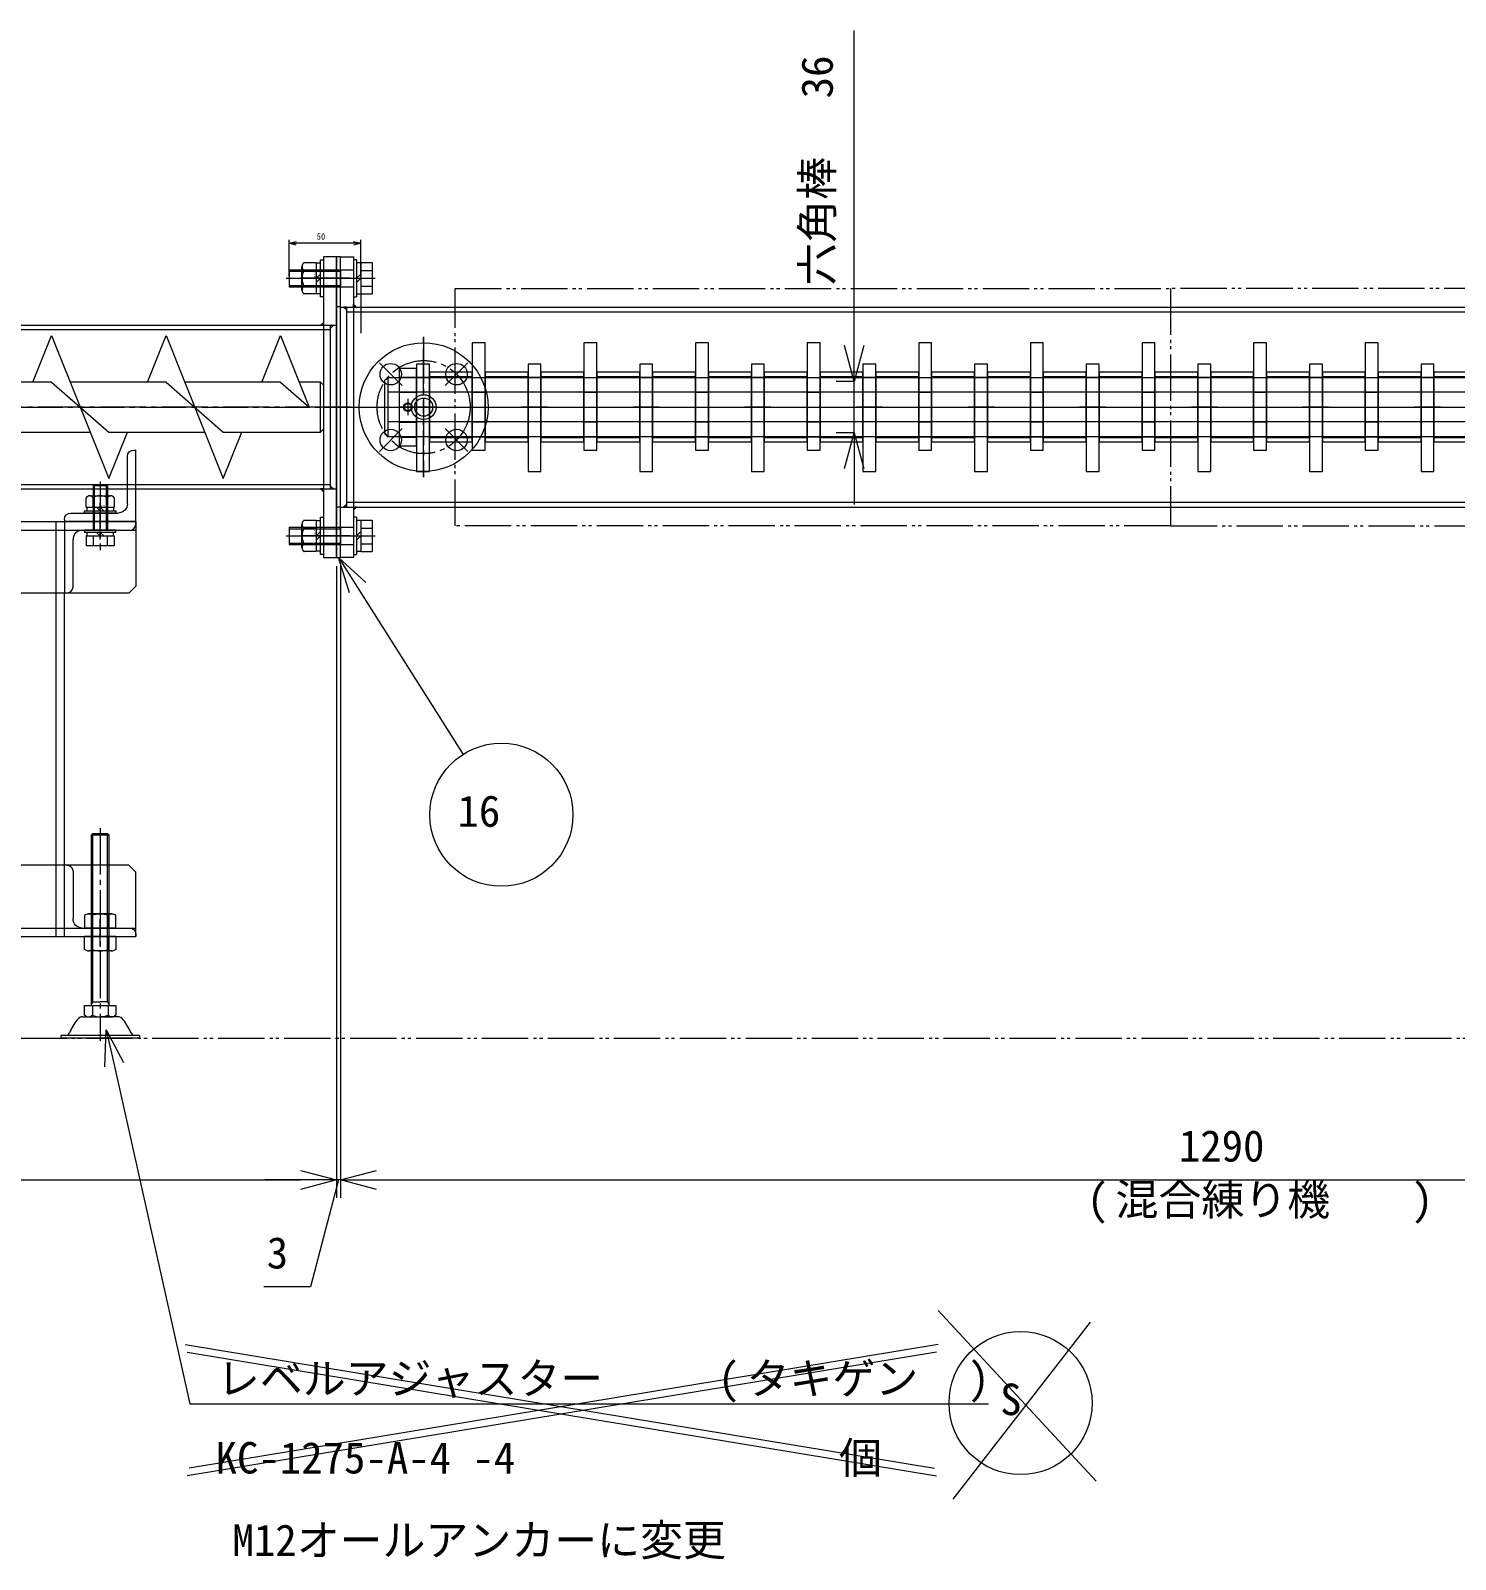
# Model space of a CAD drawing. Units: millimetres at full size. Extents: x -19442 to 19442, y -5866 to 5866.
# Drawn here: x 6816 to 7812, y -1102 to -34 of the extents above; entities that cross this region are included whole.
import ezdxf
from ezdxf.enums import TextEntityAlignment as Align

# ---------------------------------------------------------------- set-up
doc = ezdxf.new("R2010")
doc.units = ezdxf.units.MM
doc.header["$LTSCALE"] = 3.6
doc.linetypes.add('CHAIN2', pattern=[12, 9, -1, 1, -1])
doc.linetypes.add('DOUBLE_CHAIN2', pattern=[12.8, 9, -1, 0.6, -0.6, 0.6, -1])
for name, color, linetype, lineweight in [('0-2_06_PHANTOM', 2, 'DOUBLE_CHAIN2', 9), ('0-3_04_HIDDEN', 7, 'Continuous', 9), ('0-4_05_CENTER', 2, 'CHAIN2', 9), ('0-5_08_DIM', 3, 'Continuous', 9), ('0-6_0', 2, 'Continuous', 9), ('0-7_10_DRAFT', 1, 'Continuous', 9), ('0-8_03_かくれ線', 5, 'Continuous', 9), ('0-9_04_中心線', 4, 'CHAIN2', 9)]:
    doc.layers.add(name, color=color, linetype=linetype, lineweight=lineweight)
doc.styles.add('ＭＳ ゴシック', font='')
doc.styles.add('ＭＳ Ｐゴシック', font='')
doc.styles.get('ＭＳ ゴシック').set_extended_font_data('MS Gothic')
doc.styles.get('ＭＳ Ｐゴシック').set_extended_font_data('MS PGothic')

# ---------------------------------------------------------------- blocks, each defined once
blk = doc.blocks.new('M12Nza_1_1_1')
at = {"layer": '0-2_06_PHANTOM', "color": 7}
for p, q in [((-10.95, 5), (-10.95, 13.533)), ((-8.213, 15), (8.212, 15)), ((-5.475, 5), (-5.475, 13.533)), ((5.475, 5), (5.475, 13.533)), ((10.95, 13.533), (10.95, 5)), ((10.95, 5), (-10.95, 5)), ((-10.75, 2), (-10.75, 5)), ((0, 2), (-3, 5)), ((0, 5), (3, 2)), ((10.75, 5), (10.75, 2))]:
    blk.add_line(p, q, dxfattribs=at)
at = {"layer": '0-2_06_PHANTOM', "color": 7, "linetype": 'CHAIN2'}
blk.add_line((0, 0), (0, 15), dxfattribs=at)
at = {"layer": '0-2_06_PHANTOM', "color": 7}
blk.add_lwpolyline([(-13, 2), (13, 2), (13, 0), (-13, 0)], close=True, dxfattribs=at)
for centre, radius, start, end in [((-8.213, 11.712), 3.288, 33.626, 146.374), ((0, 4.05), 10.95, 60, 120), ((8.212, 11.712), 3.288, 33.626, 146.374)]:
    blk.add_arc(centre, radius, start, end, dxfattribs=at)
at = {"layer": '0-7_10_DRAFT', "style": 'ＭＳ ゴシック', "width": 1.8}
blk.add_text('M12', height=1.1, dxfattribs=at).set_placement((0.31, 5.093), align=Align.BOTTOM_LEFT)
blk = doc.blocks.new('A$C7BDB3F22_1')
at = {"layer": '0-2_06_PHANTOM', "color": 7}
for p, q in [((-10.97, 13), (10.97, 13)), ((-10.97, 5), (-10.97, 13)), ((-5.485, 5), (-5.485, 13)), ((5.485, 5), (5.485, 13)), ((10.97, 5), (10.97, 13)), ((-13, 2), (13, 2)), ((-13, 2), (-13, 0)), ((-13, 0), (13, 0)), ((-10.97, 5), (10.97, 5)), ((-10.75, 5), (-10.75, 2)), ((0, 2), (-3, 5)), ((0, 5), (3, 2)), ((10.75, 2), (10.75, 5)), ((13, 0), (13, 2))]:
    blk.add_line(p, q, dxfattribs=at)
at = {"layer": '0-2_06_PHANTOM', "color": 7, "linetype": 'CHAIN2'}
blk.add_line((0, -47.067), (0, 15.081), dxfattribs=at)
at = {"layer": '0-2_06_PHANTOM', "color": 7, "linetype": 'Continuous'}
for p, q in [((-6, -45), (-6, 0)), ((6, -45), (6, 0)), ((-6, -9), (6, -9)), ((-5.053, -45), (-5.053, -9)), ((5.053, -45), (5.053, -9)), ((-6, -45), (6, -45))]:
    blk.add_line(p, q, dxfattribs=at)
at = {"layer": '0-7_10_DRAFT', "style": 'ＭＳ ゴシック', "width": 1.8}
blk.add_text('BT-M12x50L,SW,PW', height=0.2199, dxfattribs=at).set_placement((6.26, 12.658), align=Align.BOTTOM_LEFT)
blk = doc.blocks.new('A$C09CC36EC_1')
at = {"layer": '0-3_04_HIDDEN', "color": 3}
for p, q in [((0, 70), (3, 70)), ((0, -70), (3, -70))]:
    blk.add_line(p, q, dxfattribs=at)
at = {"layer": '0-4_05_CENTER'}
for p, q in [((-5.652, 90), (8.665, 90)), ((-5.652, -90), (8.665, -90))]:
    blk.add_line(p, q, dxfattribs=at)
at = {"layer": '0-6_0', "color": 3}
blk.add_lwpolyline([(0, 105), (3, 105), (3, -105), (0, -105)], close=True, dxfattribs=at)
at = {"layer": '0-7_10_DRAFT'}
blk.add_line((0, 0), (3, 0), dxfattribs=at)
blk = doc.blocks.new('A$C306330B1_1')
at = {"layer": '0-2_06_PHANTOM'}
for name, p, rotation in [('A$C7BDB3F22_1', (12, 90), 270), ('M12Nza_1_1_1', (-9, 90), 90), ('A$C7BDB3F22_1', (12, -90), 270), ('M12Nza_1_1_1', (-9, -90), 90)]:
    blk.add_blockref(name, p, dxfattribs=dict(at, rotation=rotation))
at = {"layer": '0-2_06_PHANTOM', "xscale": -1}
blk.add_blockref('A$C09CC36EC_1', (3, 0), dxfattribs=at)
blk = doc.blocks.new('A$C1A3C2C0C_1_1_1')
at = {"layer": '0-6_0', "color": 134}
for p, q in [((-9.815, 11), (9.815, 11)), ((-9.815, 4), (-9.815, 11)), ((-4.908, 4), (-4.908, 11)), ((4.907, 4), (4.907, 11)), ((9.815, 4), (9.815, 11)), ((-11, 1.5), (11, 1.5)), ((-11, 1.5), (-11, 0)), ((-11, 0), (11, 0)), ((9.815, 4), (-9.815, 4)), ((-9.25, 4), (-9.25, 1.5)), ((-5, -31), (-5, 0)), ((-4.188, -31), (-4.188, 0)), ((0, 1.5), (-2.5, 4)), ((0, 4), (2.5, 1.5)), ((4.188, -31), (4.188, 0)), ((5, -31), (5, 0)), ((9.25, 1.5), (9.25, 4)), ((11, 0), (11, 1.5)), ((-5, -31), (5, -31))]:
    blk.add_line(p, q, dxfattribs=at)
at = {"layer": '0-6_0', "color": 134, "linetype": 'CHAIN2'}
blk.add_line((0, -34), (0, 14), dxfattribs=at)
at = {"layer": '0-7_10_DRAFT', "style": 'ＭＳ ゴシック', "width": 1.8}
blk.add_text('BT-M10x35L,SW,PW', height=0.2199, dxfattribs=at).set_placement((5.1, 10.658), align=Align.BOTTOM_LEFT)
blk = doc.blocks.new('M10Nza_1_1_1')
at = {"layer": '0-6_0', "color": 134}
for p, q in [((-9.8, 4), (-9.8, 10.687)), ((-7.35, 12), (7.35, 12)), ((-4.9, 4), (-4.9, 10.687)), ((4.9, 10.687), (4.9, 4)), ((9.8, 10.687), (9.8, 4)), ((-9.8, 4), (9.8, 4)), ((-9.2, 1.5), (-9.2, 4)), ((0, 1.5), (-2.5, 4)), ((0, 4), (2.5, 1.5)), ((9.2, 4), (9.2, 1.5))]:
    blk.add_line(p, q, dxfattribs=at)
at = {"layer": '0-6_0', "color": 134, "linetype": 'CHAIN2'}
blk.add_line((0, 12), (0, 0), dxfattribs=at)
at = {"layer": '0-6_0', "color": 134}
blk.add_lwpolyline([(-11, 1.5), (11, 1.5), (11, 0), (-11, 0)], close=True, dxfattribs=at)
for centre, radius, start, end in [((-7.35, 9.058), 2.942, 33.626, 146.374), ((0, 2.2), 9.8, 60, 120), ((7.35, 9.058), 2.942, 33.626, 146.374)]:
    blk.add_arc(centre, radius, start, end, dxfattribs=at)
at = {"layer": '0-7_10_DRAFT', "style": 'ＭＳ ゴシック', "width": 1.8}
blk.add_text('M10', height=0.9164, dxfattribs=at).set_placement((0.256, 4.117), align=Align.BOTTOM_LEFT)
blk = doc.blocks.new('KK015066_54_5_1')
at = {"layer": '0-6_0', "color": 134}
for p, q in [((1.5, 50), (0, 50)), ((0, 0), (0, 50)), ((6, 12.5), (6, 45.5)), ((0, 0), (50, 0)), ((45.5, 6), (12.5, 6)), ((50, 1.5), (50, 0))]:
    blk.add_line(p, q, dxfattribs=at)
for centre, radius, start, end in [((1.5, 45.5), 4.5, 0, 90), ((12.5, 12.5), 6.5, 180, 270), ((45.5, 1.5), 4.5, 0, 90)]:
    blk.add_arc(centre, radius, start, end, dxfattribs=at)
blk = doc.blocks.new('A$C524B3920_1')
at = {"layer": '0-3_04_HIDDEN'}
for p, q in [((-631, 0), (-631, -290)), ((225, -50), (225, 0)), ((269, 0), (269, -290)), ((-675, -240), (-675, -290)), ((225, -240), (225, -290))]:
    blk.add_line(p, q, dxfattribs=at)
at = {"layer": '0-4_05_CENTER'}
for p, q in [((-600, -12.404), (-600, 6.43)), ((300, -12.404), (300, 6.43)), ((-760, -296.404), (-760, -277.57)), ((300, -296.404), (300, -277.57))]:
    blk.add_line(p, q, dxfattribs=at)
at = {"layer": '0-6_0', "color": 134}
for p, q in [((-675, -6), (325, -6)), ((-675, -45), (-675, -240)), ((-625, -240), (-625, -50)), ((225, -50), (225, -240)), ((275, -240), (275, -50)), ((-785, -284), (325, -284)), ((-675, -290), (-625, -290))]:
    blk.add_line(p, q, dxfattribs=at)
for points in [[(-675, 0), (325, 0), (325, -45), (320, -50), (-670, -50), (-675, -45)], [(-785, -290), (325, -290), (325, -245), (320, -240), (-780, -240), (-785, -245)]]:
    blk.add_lwpolyline(points, close=True, dxfattribs=at)
at = {"layer": '0-3_04_HIDDEN', "rotation": 270}
for p in [(-625, 0), (275, 0)]:
    blk.add_blockref('KK015066_54_5_1', p, dxfattribs=at)
at = {"layer": '0-3_04_HIDDEN', "xscale": -1, "rotation": 270}
for p in [(-625, -290), (275, -290)]:
    blk.add_blockref('KK015066_54_5_1', p, dxfattribs=at)
blk = doc.blocks.new('A$C2E193E39_1')
at = {"layer": '0-6_0'}
for p, q in [((11, 0), (-11, 0)), ((-5.5, 0), (-5.5, -8.9)), ((5.5, 0), (5.5, -8.9)), ((11, 0), (11, -8.9)), ((8.115, -10), (-8.115, -10)), ((11, -8.9), (9.943, -9.51))]:
    blk.add_line(p, q, dxfattribs=at)
blk.add_lwpolyline([(-9.943, -9.51), (-11, -8.9), (-11, 0)], dxfattribs=at)
for centre, radius, start, end in [((-8.115, -6.342), 3.658, 240, 315.63282), ((0, 4.3), 14.3, 247.38013, 292.61986), ((8.115, -6.342), 3.658, 224.36719, 300)]:
    blk.add_arc(centre, radius, start, end, dxfattribs=at)
blk = doc.blocks.new('KC-1275-A-4a_1')
at = {"layer": '0-4_05_CENTER'}
blk.add_line((0, 146.761), (0, -1.794), dxfattribs=at)
at = {"layer": '0-6_0'}
for p, q in [((-6, 142.052), (-5.053, 142.999)), ((-6, 25.499), (-6, 142.052)), ((-5.053, 25.499), (-5.053, 142.999)), ((-5.053, 142.999), (5.053, 142.999)), ((5.053, 25.499), (5.053, 142.999)), ((5.053, 142.999), (6, 142.052)), ((-11, 22.999), (11, 22.999)), ((-11, 16.099), (-11, 22.999)), ((-6, 23.499), (-6, 25.499)), ((-5.053, 25.499), (-6, 23.853)), ((-5.5, 22.999), (-5.5, 16.099)), ((-5.053, 25.499), (0, 25.499)), ((5.053, 25.499), (0, 25.499)), ((5.053, 25.499), (6, 23.853)), ((5.5, 22.999), (5.5, 16.099)), ((6, 25.499), (6, 23.499)), ((11, 22.999), (11, 16.099)), ((-12.075, 14.999), (0, 14.999)), ((-9.943, 15.489), (-11, 16.099)), ((-8.115, 14.999), (7.781, 15.014)), ((12.075, 14.999), (0, 14.999)), ((11, 16.099), (9.943, 15.489)), ((-27.5, 2), (-27.5, 0)), ((27.5, 2), (-27.5, 2)), ((27.5, 0), (-27.5, 0)), ((27.5, 2), (27.5, 0))]:
    blk.add_line(p, q, dxfattribs=at)
blk.add_lwpolyline([(-6, 142.052), (6, 142.052), (6, 25.499)], dxfattribs=at)
for centre, radius, start, end in [((-6.5, 23.499), 0.5, 270, 0), ((6.5, 23.499), 0.5, 180, 270), ((23.979, -16.929), 50, 143.2455, 155.56093), ((-12.075, 9.999), 5, 90, 143.2455), ((-8.115, 18.656), 3.658, 240, 315.63282), ((0, 29.299), 14.3, 247.38013, 292.61986), ((8.115, 18.656), 3.658, 224.36719, 300), ((12.075, 9.999), 5, 36.7545, 90), ((-23.979, -16.929), 50, 24.43907, 36.7545), ((-24.272, 4.999), 3, 270, 335.56093), ((24.272, 4.999), 3, 204.43907, 270)]:
    blk.add_arc(centre, radius, start, end, dxfattribs=at)
at = {"layer": '0-3_04_HIDDEN', "xscale": -1, "rotation": 180}
blk.add_blockref('A$C2E193E39_1', (0, 77), dxfattribs=at)
at = {"layer": '0-6_0'}
blk.add_blockref('A$C2E193E39_1', (0, 71), dxfattribs=at)
blk = doc.blocks.new('A$C741D14CE_1')
at = {"layer": '0-6_0', "rotation": 180}
blk.add_blockref('A$C1A3C2C0C_1_1_1', (300, -6), dxfattribs=at)
at = {"layer": '0-6_0'}
for name, p in [('M10Nza_1_1_1', (300, 6)), ('A$C524B3920_1', (0, 0)), ('KC-1275-A-4a_1', (300, -361))]:
    blk.add_blockref(name, p, dxfattribs=at)
blk = doc.blocks.new('A$C5B70685D_1')
at = {"layer": '0-6_0', "color": 134}
for p, q in [((1.5, 50), (0, 50)), ((0, 0), (0, 50)), ((6, 12.5), (6, 45.5)), ((0, 0), (50, 0)), ((45.5, 6), (12.5, 6)), ((50, 1.5), (50, 0))]:
    blk.add_line(p, q, dxfattribs=at)
for centre, radius, start, end in [((1.5, 45.5), 4.5, 0, 90), ((12.5, 12.5), 6.5, 180, 270), ((45.5, 1.5), 4.5, 0, 90)]:
    blk.add_arc(centre, radius, start, end, dxfattribs=at)
blk = doc.blocks.new('U1258')
at = {"layer": '0-9_04_中心線'}
for p, q in [((0, 9), (0, 48.5)), ((-48.5, 0), (-9, 0)), ((9, 0), (48.5, 0)), ((0, -48.5), (0, -9))]:
    blk.add_line(p, q, dxfattribs=at)
at = {"layer": '0-9_04_中心線', "linetype": 'Continuous'}
for p, q in [((-4.5, 0), (4.5, 0)), ((0, -4.5), (0, 4.5))]:
    blk.add_line(p, q, dxfattribs=at)
blk = doc.blocks.new('M6tz')
at = {"layer": '0-4_05_CENTER'}
for p, q in [((5.676, 0), (-5.676, 0)), ((0, -5.676), (0, 5.676))]:
    blk.add_line(p, q, dxfattribs=at)
at = {"layer": '0-6_0', "color": 134}
for radius in [3, 2.5]:
    blk.add_circle((0, 0), radius, dxfattribs=at)
blk = doc.blocks.new('AM_BALLOON1')
at = {"layer": '0-5_08_DIM'}
blk.add_circle((0, 0), 5, dxfattribs=at)
blk = doc.blocks.new('_Open30')
at = {"layer": '0-5_08_DIM', "color": 4}
blk.add_line((0, 0), (-1, 0), dxfattribs=at)
blk.add_lwpolyline([(-1, 0.26795), (0, 0), (-1, -0.26795)], dxfattribs=at)

msp = doc.modelspace()

# ---------------------------------------------------------------- linework, layer by layer
at = {"layer": '0-2_06_PHANTOM', "color": 7}
msp.add_line((3629.413, -737.869), (10066.554, -737.869), dxfattribs=at)
at = {"layer": '0-2_06_PHANTOM', "color": 4}
for points in [[(7112.74, -213.969), (7612.74, -213.969), (7612.74, -379.769), (7112.74, -379.769)], [(8112.74, -213.969), (7612.74, -213.969), (7612.74, -379.769), (8112.74, -379.769)]]:
    msp.add_lwpolyline(points, close=True, dxfattribs=at)
at = {"layer": '0-5_08_DIM'}
for p, q in [((7391.534, -253.869), (7391.534, -33.783)), ((7391.487, -278.869), (7379.034, -278.869)), ((7391.534, -314.869), (7391.534, -278.869)), ((7391.487, -314.869), (7379.034, -314.869)), ((7391.534, -339.869), (7391.534, -364.869)), ((7029.74, -408.119), (7029.74, -849.397)), ((7029.74, -408.119), (7029.74, -849.397)), ((7032.74, -408.119), (7032.74, -849.397)), ((7032.74, -408.119), (7032.74, -849.397)), ((7044.612, -422.992), (7118.392, -539.541)), ((5889.74, -836.897), (7004.74, -836.897)), ((7004.74, -836.897), (6979.74, -836.897)), ((7032.74, -836.897), (7029.74, -836.897)), ((7032.74, -836.897), (7029.74, -836.897)), ((7057.74, -836.897), (7082.74, -836.897)), ((7057.74, -836.897), (8297.74, -836.897))]:
    msp.add_line(p, q, dxfattribs=at)
at = {"layer": '0-5_08_DIM', "color": 2}
msp.add_line((6931.052, -993.204), (7485.527, -993.204), dxfattribs=at)
msp.add_lwpolyline([(6874.422, -756.325), (6927.452, -993.204), (6931.052, -993.204)], dxfattribs=at)
at = {"layer": '0-5_08_DIM'}
msp.add_lwpolyline([(7031.24, -836.897), (7011.645, -911.604), (6979.145, -911.604)], dxfattribs=at)
at = {"layer": '0-6_0', "color": 134}
for p, q in [((6996.74, -205.619), (6996.74, -179.891)), ((7046.74, -205.619), (7046.74, -179.891)), ((7041.74, -182.391), (7001.74, -182.391)), ((7046.74, -196.119), (7046.74, -245.208)), ((7010.74, -206.869), (7039.74, -206.869)), ((7041.74, -226.969), (8313.74, -226.969)), ((6329.74, -239.719), (7020.74, -239.719)), ((5945.74, -354.019), (6883.74, -354.019)), ((6886.74, -354.019), (6889.74, -354.019)), ((6889.74, -354.019), (7020.74, -354.019)), ((7041.74, -366.769), (8122.74, -366.769)), ((7450.375, -928.015), (7560.599, -1047.443)), ((7556.431, -936.347), (7460.551, -1059.941)), ((6924.168, -951.915), (7447.729, -1038.211)), ((7449.052, -957.204), (6925.491, -1043.499)), ((6925.491, -957.204), (7449.052, -1043.499)), ((7450.375, -951.915), (6926.814, -1038.211))]:
    msp.add_line(p, q, dxfattribs=at)
for points in [[(7020.74, -401.869), (7029.74, -401.869), (7029.74, -191.869), (7020.74, -191.869)], [(7041.74, -401.869), (7032.74, -401.869), (7032.74, -191.869), (7041.74, -191.869)]]:
    msp.add_lwpolyline(points, close=True, dxfattribs=at)
at = {"layer": '0-6_0', "color": 3}
for points in [[(7036.74, -228.969), (7036.74, -226.969), (7034.74, -226.969)], [(7043.74, -226.969), (7041.74, -226.969), (7041.74, -224.969)], [(7020.74, -239.719), (7018.74, -239.719), (7020.74, -237.719)], [(7025.74, -239.719), (7027.74, -239.719), (7025.74, -241.719)], [(7025.74, -354.019), (7027.74, -354.019), (7025.74, -352.019)], [(7020.74, -354.019), (7018.74, -354.019), (7020.74, -356.019)], [(7036.74, -364.769), (7036.74, -366.769), (7034.74, -366.769)], [(7043.74, -366.769), (7041.74, -366.769), (7041.74, -368.769)]]:
    msp.add_lwpolyline(points, close=True, dxfattribs=at)
at = {"layer": '0-6_0', "color": 134}
for centre, radius in [((7090.74, -296.869), 45), ((7067.759, -273.888), 7.5), ((7113.721, -273.888), 7.5), ((7090.74, -296.869), 8.65), ((7090.74, -296.869), 6.35), ((7067.759, -319.85), 7.5), ((7113.721, -319.85), 7.5)]:
    msp.add_circle(centre, radius, dxfattribs=at)
at = {"layer": '0-8_03_かくれ線'}
for p, q in [((7032.74, -226.969), (7041.74, -226.969)), ((7036.74, -226.969), (7041.74, -226.969)), ((7036.74, -230.369), (8322.74, -230.369)), ((6329.74, -242.719), (7025.74, -242.719)), ((7020.74, -239.719), (7029.74, -239.719)), ((7020.74, -239.719), (7025.74, -239.719)), ((7025.74, -354.019), (7025.74, -239.719)), ((7065.737, -276.084), (7065.737, -317.654)), ((7073.735, -275.969), (7085.735, -275.969)), ((7094.735, -276.084), (7085.735, -276.084)), ((7094.735, -275.569), (7124.735, -275.569)), ((7124.735, -276.084), (7133.735, -276.084)), ((7133.735, -275.569), (7163.735, -275.569)), ((7172.735, -276.084), (7163.735, -276.084)), ((7172.735, -275.569), (7202.735, -275.569)), ((7202.735, -276.084), (7211.735, -276.084)), ((7211.735, -275.569), (7241.735, -275.569)), ((7250.735, -276.084), (7241.735, -276.084)), ((7250.735, -275.569), (7280.735, -275.569)), ((7280.735, -276.084), (7289.735, -276.084)), ((7289.735, -275.569), (7319.735, -275.569)), ((7328.735, -276.084), (7319.735, -276.084)), ((7328.735, -275.569), (7358.735, -275.569)), ((7358.735, -276.084), (7367.735, -276.084)), ((7367.735, -275.569), (7397.735, -275.569)), ((7406.735, -276.084), (7397.735, -276.084)), ((7406.735, -275.569), (7436.735, -275.569)), ((7436.735, -276.084), (7445.735, -276.084)), ((7445.735, -275.569), (7475.735, -275.569)), ((7484.735, -276.084), (7475.735, -276.084)), ((7484.735, -275.569), (7514.735, -275.569)), ((7514.735, -276.084), (7523.735, -276.084)), ((7523.735, -275.569), (7553.735, -275.569)), ((7562.735, -276.084), (7553.735, -276.084)), ((7562.735, -275.569), (7592.735, -275.569)), ((7592.735, -276.084), (7601.735, -276.084)), ((7601.735, -275.569), (7631.735, -275.569)), ((7640.735, -276.084), (7631.735, -276.084)), ((7640.735, -275.569), (7670.735, -275.569)), ((7670.735, -276.084), (7679.735, -276.084)), ((7679.735, -275.569), (7709.735, -275.569)), ((7718.735, -276.084), (7709.735, -276.084)), ((7718.735, -275.569), (7748.735, -275.569)), ((7748.735, -276.084), (7757.735, -276.084)), ((7757.735, -275.569), (7787.735, -275.569)), ((7796.735, -276.084), (7787.735, -276.084)), ((7796.735, -275.569), (7826.735, -275.569)), ((6830.742, -279.369), (6763.742, -279.369)), ((6830.743, -279.369), (6870.743, -314.369)), ((6910.743, -279.369), (6843.743, -279.369)), ((6910.743, -279.369), (6950.743, -314.369)), ((6990.743, -279.369), (6923.743, -279.369)), ((6990.743, -279.369), (7010.743, -296.869)), ((7018.741, -279.369), (7003.743, -279.369)), ((7018.741, -314.369), (7018.741, -279.369)), ((7020.741, -281.369), (7018.741, -279.369)), ((7020.741, -281.369), (7020.741, -312.369)), ((8283.845, -286.477), (7065.737, -286.477)), ((7073.735, -286.419), (7085.735, -286.419)), ((7094.735, -286.477), (7085.735, -286.477)), ((7124.735, -286.477), (7133.735, -286.477)), ((7172.735, -286.477), (7163.735, -286.477)), ((7202.735, -286.477), (7211.735, -286.477)), ((7250.735, -286.477), (7241.735, -286.477)), ((7280.735, -286.477), (7289.735, -286.477)), ((7328.735, -286.477), (7319.735, -286.477)), ((7358.735, -286.477), (7367.735, -286.477)), ((7406.735, -286.477), (7397.735, -286.477)), ((7436.735, -286.477), (7445.735, -286.477)), ((7484.735, -286.477), (7475.735, -286.477)), ((7514.735, -286.477), (7523.735, -286.477)), ((7562.735, -286.477), (7553.735, -286.477)), ((7592.735, -286.477), (7601.735, -286.477)), ((7640.735, -286.477), (7631.735, -286.477)), ((7670.735, -286.477), (7679.735, -286.477)), ((7718.735, -286.477), (7709.735, -286.477)), ((7748.735, -286.477), (7757.735, -286.477)), ((7796.735, -286.477), (7787.735, -286.477)), ((7071.085, -296.869), (7088.385, -296.869)), ((7099.318, -296.869), (7081.152, -296.869)), ((7090.252, -296.869), (7129.254, -296.869)), ((7120.152, -296.869), (7138.318, -296.869)), ((7124.735, -296.869), (7133.735, -296.869)), ((7129.252, -296.869), (7168.254, -296.869)), ((7177.318, -296.869), (7159.152, -296.869)), ((7168.252, -296.869), (7207.254, -296.869)), ((7198.152, -296.869), (7216.318, -296.869)), ((7202.735, -296.869), (7211.735, -296.869)), ((7207.252, -296.869), (7246.254, -296.869)), ((7255.318, -296.869), (7237.152, -296.869)), ((7246.252, -296.869), (7285.254, -296.869)), ((7276.152, -296.869), (7294.318, -296.869)), ((7280.735, -296.869), (7289.735, -296.869)), ((7285.252, -296.869), (7324.254, -296.869)), ((7333.318, -296.869), (7315.152, -296.869)), ((7324.252, -296.869), (7363.254, -296.869)), ((7354.152, -296.869), (7372.318, -296.869)), ((7358.735, -296.869), (7367.735, -296.869)), ((7363.252, -296.869), (7402.254, -296.869)), ((7411.318, -296.869), (7393.152, -296.869)), ((7402.252, -296.869), (7441.254, -296.869)), ((7432.152, -296.869), (7450.318, -296.869)), ((7436.735, -296.869), (7445.735, -296.869)), ((7441.252, -296.869), (7480.254, -296.869)), ((7489.318, -296.869), (7471.152, -296.869)), ((7480.252, -296.869), (7519.254, -296.869)), ((7510.152, -296.869), (7528.318, -296.869)), ((7514.735, -296.869), (7523.735, -296.869)), ((7519.252, -296.869), (7558.254, -296.869)), ((7567.318, -296.869), (7549.152, -296.869)), ((7558.252, -296.869), (7597.254, -296.869)), ((7588.152, -296.869), (7606.318, -296.869)), ((7592.735, -296.869), (7601.735, -296.869)), ((7597.252, -296.869), (7636.254, -296.869)), ((7645.318, -296.869), (7627.152, -296.869)), ((7636.252, -296.869), (7675.254, -296.869)), ((7666.152, -296.869), (7684.318, -296.869)), ((7670.735, -296.869), (7679.735, -296.869)), ((7675.252, -296.869), (7714.254, -296.869)), ((7723.318, -296.869), (7705.152, -296.869)), ((7714.252, -296.869), (7753.254, -296.869)), ((7744.152, -296.869), (7762.318, -296.869)), ((7748.735, -296.869), (7757.735, -296.869)), ((7753.252, -296.869), (7792.254, -296.869)), ((7801.318, -296.869), (7783.152, -296.869)), ((7792.252, -296.869), (7831.254, -296.869)), ((8263.061, -307.261), (7065.737, -307.261)), ((7073.735, -307.319), (7085.735, -307.319)), ((7094.735, -307.261), (7085.735, -307.261)), ((7124.735, -307.261), (7133.735, -307.261)), ((7172.735, -307.261), (7163.735, -307.261)), ((7202.735, -307.261), (7211.735, -307.261)), ((7250.735, -307.261), (7241.735, -307.261)), ((7280.735, -307.261), (7289.735, -307.261)), ((7328.735, -307.261), (7319.735, -307.261)), ((7358.735, -307.261), (7367.735, -307.261)), ((7406.735, -307.261), (7397.735, -307.261)), ((7436.735, -307.261), (7445.735, -307.261)), ((7484.735, -307.261), (7475.735, -307.261)), ((7514.735, -307.261), (7523.735, -307.261)), ((7562.735, -307.261), (7553.735, -307.261)), ((7592.735, -307.261), (7601.735, -307.261)), ((7640.735, -307.261), (7631.735, -307.261)), ((7670.735, -307.261), (7679.735, -307.261)), ((7718.735, -307.261), (7709.735, -307.261)), ((7748.735, -307.261), (7757.735, -307.261)), ((7796.735, -307.261), (7787.735, -307.261)), ((6790.743, -314.369), (6857.743, -314.369)), ((6870.743, -346.869), (6883.743, -314.369)), ((6870.743, -314.369), (6937.743, -314.369)), ((6950.743, -314.369), (7018.741, -314.369)), ((7020.741, -312.369), (7018.741, -314.369)), ((7073.735, -317.769), (7085.735, -317.769)), ((7094.735, -317.654), (7085.735, -317.654)), ((7094.735, -318.169), (7124.735, -318.169)), ((7124.735, -317.654), (7133.735, -317.654)), ((7133.735, -318.169), (7163.735, -318.169)), ((7172.735, -317.654), (7163.735, -317.654)), ((7172.735, -318.169), (7202.735, -318.169)), ((7202.735, -317.654), (7211.735, -317.654)), ((7211.735, -318.169), (7241.735, -318.169)), ((7250.735, -317.654), (7241.735, -317.654)), ((7250.735, -318.169), (7280.735, -318.169)), ((7280.735, -317.654), (7289.735, -317.654)), ((7289.735, -318.169), (7319.735, -318.169)), ((7328.735, -317.654), (7319.735, -317.654)), ((7328.735, -318.169), (7358.735, -318.169)), ((7358.735, -317.654), (7367.735, -317.654)), ((7367.735, -318.169), (7397.735, -318.169)), ((7406.735, -317.654), (7397.735, -317.654)), ((7406.735, -318.169), (7436.735, -318.169)), ((7436.735, -317.654), (7445.735, -317.654)), ((7445.735, -318.169), (7475.735, -318.169)), ((7484.735, -317.654), (7475.735, -317.654)), ((7484.735, -318.169), (7514.735, -318.169)), ((7514.735, -317.654), (7523.735, -317.654)), ((7523.735, -318.169), (7553.735, -318.169)), ((7562.735, -317.654), (7553.735, -317.654)), ((7562.735, -318.169), (7592.735, -318.169)), ((7592.735, -317.654), (7601.735, -317.654)), ((7601.735, -318.169), (7631.735, -318.169)), ((7640.735, -317.654), (7631.735, -317.654)), ((7640.735, -318.169), (7670.735, -318.169)), ((7670.735, -317.654), (7679.735, -317.654)), ((7679.735, -318.169), (7709.735, -318.169)), ((7718.735, -317.654), (7709.735, -317.654)), ((7718.735, -318.169), (7748.735, -318.169)), ((7748.735, -317.654), (7757.735, -317.654)), ((7757.735, -318.169), (7787.735, -318.169)), ((7796.735, -317.654), (7787.735, -317.654)), ((7796.735, -318.169), (7826.735, -318.169)), ((5864.74, -351.019), (7025.74, -351.019)), ((6883.74, -354.019), (6889.74, -354.019)), ((7020.74, -354.019), (7029.74, -354.019)), ((7020.74, -354.019), (7025.74, -354.019)), ((7032.74, -366.769), (7041.74, -366.769)), ((7036.74, -363.369), (8122.74, -363.369))]:
    msp.add_line(p, q, dxfattribs=at)
for points in [[(7036.74, -226.969), (7036.74, -366.769), (7041.74, -366.769)], [(6817.743, -279.369), (6830.743, -246.869), (6870.743, -346.869)], [(6897.743, -279.369), (6910.743, -246.869), (6950.743, -346.869), (6963.743, -314.369)], [(6977.743, -279.369), (6990.743, -246.869), (7010.743, -296.869)], [(7094.735, -296.869), (7085.735, -296.869), (7094.735, -296.869)], [(7172.735, -296.869), (7163.735, -296.869), (7172.735, -296.869)], [(7250.735, -296.869), (7241.735, -296.869), (7250.735, -296.869)], [(7328.735, -296.869), (7319.735, -296.869), (7328.735, -296.869)], [(7406.735, -296.869), (7397.735, -296.869), (7406.735, -296.869)], [(7484.735, -296.869), (7475.735, -296.869), (7484.735, -296.869)], [(7562.735, -296.869), (7553.735, -296.869), (7562.735, -296.869)], [(7640.735, -296.869), (7631.735, -296.869), (7640.735, -296.869)], [(7718.735, -296.869), (7709.735, -296.869), (7718.735, -296.869)], [(7796.735, -296.869), (7787.735, -296.869), (7796.735, -296.869)]]:
    msp.add_lwpolyline(points, dxfattribs=at)
for points in [[(7133.735, -251.869), (7124.735, -251.869), (7124.735, -326.869), (7133.735, -326.869)], [(7211.735, -251.869), (7202.735, -251.869), (7202.735, -326.869), (7211.735, -326.869)], [(7289.735, -251.869), (7280.735, -251.869), (7280.735, -326.869), (7289.735, -326.869)], [(7367.735, -251.869), (7358.735, -251.869), (7358.735, -326.869), (7367.735, -326.869)], [(7445.735, -251.869), (7436.735, -251.869), (7436.735, -326.869), (7445.735, -326.869)], [(7523.735, -251.869), (7514.735, -251.869), (7514.735, -326.869), (7523.735, -326.869)], [(7601.735, -251.869), (7592.735, -251.869), (7592.735, -326.869), (7601.735, -326.869)], [(7679.735, -251.869), (7670.735, -251.869), (7670.735, -326.869), (7679.735, -326.869)], [(7757.735, -251.869), (7748.735, -251.869), (7748.735, -326.869), (7757.735, -326.869)], [(7085.735, -341.869), (7094.735, -341.869), (7094.735, -266.869), (7085.735, -266.869)], [(7163.735, -341.869), (7172.735, -341.869), (7172.735, -266.869), (7163.735, -266.869)], [(7241.735, -341.869), (7250.735, -341.869), (7250.735, -266.869), (7241.735, -266.869)], [(7319.735, -341.869), (7328.735, -341.869), (7328.735, -266.869), (7319.735, -266.869)], [(7397.735, -341.869), (7406.735, -341.869), (7406.735, -266.869), (7397.735, -266.869)], [(7475.735, -341.869), (7484.735, -341.869), (7484.735, -266.869), (7475.735, -266.869)], [(7553.735, -341.869), (7562.735, -341.869), (7562.735, -266.869), (7553.735, -266.869)], [(7631.735, -341.869), (7640.735, -341.869), (7640.735, -266.869), (7631.735, -266.869)], [(7709.735, -341.869), (7718.735, -341.869), (7718.735, -266.869), (7709.735, -266.869)], [(7787.735, -341.869), (7796.735, -341.869), (7796.735, -266.869), (7787.735, -266.869)], [(7065.737, -276.084), (8300.737, -276.084), (8301.737, -277.084), (8301.737, -316.654), (8300.737, -317.654), (7065.737, -317.654), (7063.737, -315.654), (7063.737, -278.084)], [(7073.735, -323.869), (7085.735, -323.869), (7085.735, -269.869), (7073.735, -269.869)], [(7094.735, -321.169), (7124.735, -321.169), (7124.735, -272.569), (7094.735, -272.569)], [(7133.735, -321.169), (7163.735, -321.169), (7163.735, -272.569), (7133.735, -272.569)], [(7172.735, -321.169), (7202.735, -321.169), (7202.735, -272.569), (7172.735, -272.569)], [(7211.735, -321.169), (7241.735, -321.169), (7241.735, -272.569), (7211.735, -272.569)], [(7250.735, -321.169), (7280.735, -321.169), (7280.735, -272.569), (7250.735, -272.569)], [(7289.735, -321.169), (7319.735, -321.169), (7319.735, -272.569), (7289.735, -272.569)], [(7328.735, -321.169), (7358.735, -321.169), (7358.735, -272.569), (7328.735, -272.569)], [(7367.735, -321.169), (7397.735, -321.169), (7397.735, -272.569), (7367.735, -272.569)], [(7406.735, -321.169), (7436.735, -321.169), (7436.735, -272.569), (7406.735, -272.569)], [(7445.735, -321.169), (7475.735, -321.169), (7475.735, -272.569), (7445.735, -272.569)], [(7484.735, -321.169), (7514.735, -321.169), (7514.735, -272.569), (7484.735, -272.569)], [(7523.735, -321.169), (7553.735, -321.169), (7553.735, -272.569), (7523.735, -272.569)], [(7562.735, -321.169), (7592.735, -321.169), (7592.735, -272.569), (7562.735, -272.569)], [(7601.735, -321.169), (7631.735, -321.169), (7631.735, -272.569), (7601.735, -272.569)], [(7640.735, -321.169), (7670.735, -321.169), (7670.735, -272.569), (7640.735, -272.569)], [(7679.735, -321.169), (7709.735, -321.169), (7709.735, -272.569), (7679.735, -272.569)], [(7718.735, -321.169), (7748.735, -321.169), (7748.735, -272.569), (7718.735, -272.569)], [(7757.735, -321.169), (7787.735, -321.169), (7787.735, -272.569), (7757.735, -272.569)], [(7796.735, -321.169), (7826.735, -321.169), (7826.735, -272.569), (7796.735, -272.569)]]:
    msp.add_lwpolyline(points, close=True, dxfattribs=at)
at = {"layer": '0-9_04_中心線'}
for p, q in [((7039.74, -206.869), (7010.74, -206.869)), ((7022.74, -206.869), (7051.74, -206.869)), ((7090.74, -247.869), (7090.74, -345.869)), ((7075.714, -281.843), (7059.804, -265.933)), ((7105.766, -281.843), (7121.675, -265.933)), ((7026.325, -296.869), (5545.742, -296.869)), ((5855.702, -296.869), (7039.461, -296.869)), ((7039.74, -296.869), (7010.74, -296.869)), ((7020.72, -296.869), (8339.88, -296.869)), ((7022.74, -296.869), (7051.74, -296.869)), ((7053.737, -296.869), (8646.737, -296.869)), ((7075.714, -311.895), (7059.804, -327.805)), ((7105.766, -311.895), (7121.675, -327.805)), ((6864.74, -383.766), (6864.74, -363.98)), ((7039.74, -386.869), (7010.74, -386.869)), ((7022.74, -386.869), (7051.74, -386.869))]:
    msp.add_line(p, q, dxfattribs=at)
msp.add_circle((7090.74, -296.869), 32.5, dxfattribs=at)

# ---------------------------------------------------------------- block references
at = {"layer": '0-5_08_DIM', "xscale": 25, "yscale": 25}
for p, rotation in [((7391.534, -278.869), 270), ((7391.534, -314.869), 90), ((7031.24, -401.869), 122.33567), ((6868.96, -731.929), 102.61868), ((7032.74, -836.897), 180), ((7032.74, -836.897), 180)]:
    msp.add_blockref('_Open30', p, dxfattribs=dict(at, rotation=rotation))
at = {"layer": '0-5_08_DIM'}
for name, p, xscale, yscale in [('AM_BALLOON1', (7145.08, -581.698), 10, 10), ('_Open30', (7029.74, -836.897), 25, 25), ('_Open30', (7029.74, -836.897), 25, 25), ('AM_BALLOON1', (7507.855, -992.772), 10, 10)]:
    msp.add_blockref(name, p, dxfattribs=dict(at, xscale=xscale, yscale=yscale))
at = {"layer": '0-6_0', "xscale": 5, "yscale": 5, "rotation": 180}
msp.add_blockref('_Open30', (6996.74, -182.391), dxfattribs=at)
at = {"layer": '0-6_0', "xscale": 5, "yscale": 5}
msp.add_blockref('_Open30', (7046.74, -182.391), dxfattribs=at)
at = {"layer": '0-6_0'}
for name, p in [('A$C306330B1_1', (7029.74, -296.869)), ('A$C741D14CE_1', (6564.74, -376.869))]:
    msp.add_blockref(name, p, dxfattribs=at)
at = {"layer": '0-6_0', "xscale": -1}
msp.add_blockref('A$C5B70685D_1', (6889.74, -376.869), dxfattribs=at)
at = {"layer": '0-8_03_かくれ線', "rotation": 90}
msp.add_blockref('M6tz', (7079.735, -296.869), dxfattribs=at)
at = {"layer": '0-9_04_中心線'}
msp.add_blockref('U1258', (7090.74, -296.869), dxfattribs=at)

# ---------------------------------------------------------------- texts
at = {"layer": '0-5_08_DIM'}
for s, style, p in [('36', 'ＭＳ ゴシック', (7383.244, -81.142)), ('六角棒', 'ＭＳ Ｐゴシック', (7383.244, -212.002))]:
    msp.add_text(s, height=21.99, rotation=90, dxfattribs=dict(at, style=style)).set_placement(p, align=Align.BOTTOM_LEFT)
for s, style, p in [('1290', 'ＭＳ ゴシック', (7618.454, -830.647)), ('(', 'ＭＳ ゴシック', (7554.225, -868.147)), ('混合練り機', 'ＭＳ Ｐゴシック', (7574.225, -868.147)), (')', 'ＭＳ ゴシック', (7781.255, -868.147)), ('3', 'ＭＳ ゴシック', (6981.11, -905.354))]:
    msp.add_text(s, height=21.99, dxfattribs=dict(at, style=style)).set_placement(p, align=Align.BOTTOM_LEFT)
at = {"layer": '0-5_08_DIM', "color": 2}
for s, style, p in [('レベルアジャスター', 'ＭＳ Ｐゴシック', (6946.282, -993.144)), ('(', 'ＭＳ ゴシック', (7296.382, -993.144)), ('タキゲン', 'ＭＳ Ｐゴシック', (7316.382, -993.144)), (')', 'ＭＳ ゴシック', (7471.242, -993.144)), ('KC-1275-A-4 -4', 'ＭＳ ゴシック', (6945.337, -1048.574)), ('個', 'ＭＳ Ｐゴシック', (7381.052, -1048.574))]:
    msp.add_text(s, height=21.99, dxfattribs=dict(at, style=style)).set_placement(p, align=Align.BOTTOM_LEFT)
at = {"layer": '0-5_08_DIM', "color": 4, "style": 'ＭＳ ゴシック'}
msp.add_text('M12オールアンカーに変更', height=21.99, dxfattribs=at).set_placement((6957.147, -1106.115), align=Align.BOTTOM_LEFT)
at = {"layer": '0-6_0', "color": 134, "style": 'ＭＳ ゴシック'}
for s, height, p in [('50', 4.399, (7016.025, -181.141)), ('16', 21.99, (7114.365, -596.698)), ('S', 21.99, (7493.569, -1007.772))]:
    msp.add_text(s, height=height, dxfattribs=at).set_placement(p, align=Align.BOTTOM_LEFT)

doc.saveas('drawing.dxf')
